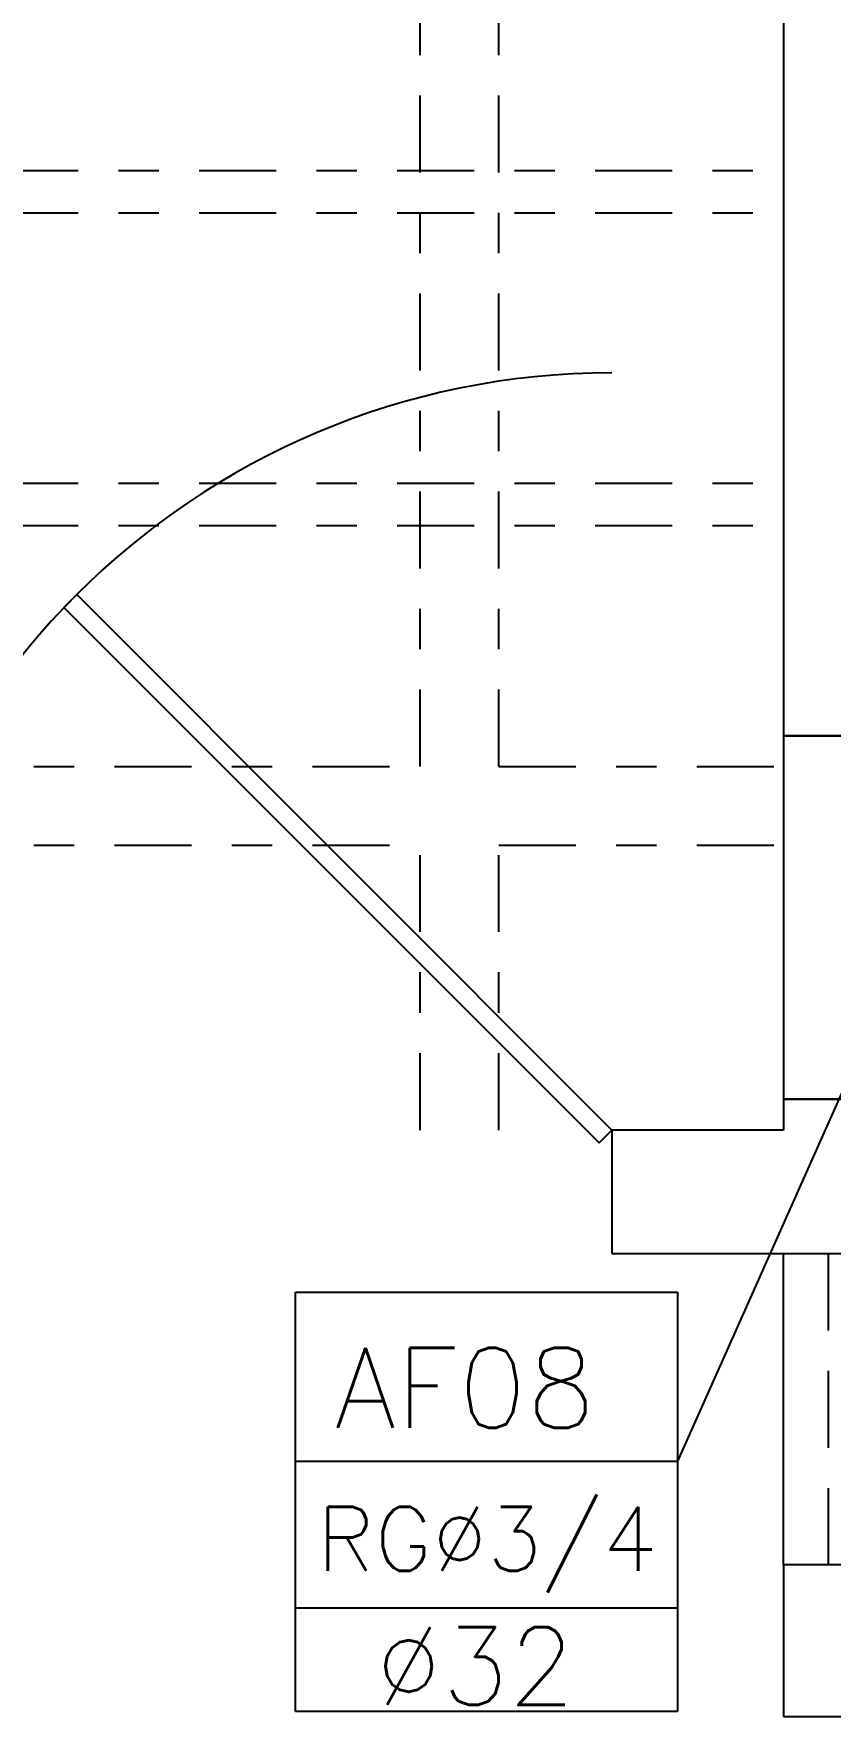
# Model space of a CAD drawing. Header units: millimetres. Extents: x 1573 to 2177, y 1587 to 1932.
# Drawn here: x 1894.147 to 1896.121, y 1907.524 to 1911.691 of the extents above; entities that cross this region are included whole.
import ezdxf
from ezdxf.enums import TextEntityAlignment as Align

# ---------------------------------------------------------------- set-up
doc = ezdxf.new("R2010")
doc.units = ezdxf.units.MM
doc.header["$LTSCALE"] = 0.03
doc.linetypes.add('DASHDOT', pattern=[25.4, 12.7, -6.35, 0, -6.35])
doc.linetypes.add('HIDDEN', pattern=[9.525, 6.35, -3.175])
for name, color, linetype in [('-HIDRO', 8, 'Continuous'), ('Prumadas_L', 1, 'Continuous'), ('Prumadas_Q', 3, 'Continuous'), ('Prumadas_T', 2, 'Continuous')]:
    doc.layers.add(name, color=color, linetype=linetype)
doc.styles.add('ROMANS', font='romans.shx', dxfattribs={"height": 0.1})

msp = doc.modelspace()

# ---------------------------------------------------------------- linework, layer by layer
at = {"layer": '-HIDRO', "linetype": 'DASHDOT', "ltscale": 0.5}
for p, q in [((1895.1049, 1909.8763), (1895.1049, 1922.6203)), ((1895.2999, 1909.8763), (1895.2999, 1922.4253)), ((1891.6144, 1911.3526), (1896.0049, 1911.3526)), ((1891.6144, 1911.2476), (1896.0049, 1911.2476)), ((1891.6144, 1910.578), (1896.0049, 1910.578)), ((1891.6144, 1910.473), (1896.0049, 1910.473)), ((1891.4044, 1909.8763), (1895.1049, 1909.8763)), ((1895.2999, 1909.8763), (1896.0049, 1909.8763)), ((1891.4044, 1909.6813), (1895.1049, 1909.6813)), ((1895.1049, 1908.9763), (1895.1049, 1909.6813)), ((1895.2999, 1908.9763), (1895.2999, 1909.6813)), ((1895.2999, 1909.6813), (1896.0049, 1909.6813))]:
    msp.add_line(p, q, dxfattribs=at)
at = {"layer": '-HIDRO'}
for p, q in [((1896.0049, 1911.7273), (1896.0049, 1909.9528)), ((1894.2538, 1910.3021), (1894.222, 1910.2703)), ((1895.5796, 1908.9763), (1894.2538, 1910.3021)), ((1894.222, 1910.2703), (1895.5478, 1908.9445)), ((1896.0049, 1909.9528), (1896.2704, 1909.9528)), ((1896.2704, 1909.9528), (1896.0049, 1909.9528)), ((1896.0049, 1909.9528), (1896.0049, 1909.0528)), ((1896.2704, 1909.0528), (1896.0049, 1909.0528)), ((1896.0049, 1909.0528), (1896.0049, 1908.9763)), ((1896.0049, 1909.0528), (1896.0049, 1909.0528)), ((1896.0049, 1909.0528), (1896.2704, 1909.0528)), ((1895.5478, 1908.9445), (1895.5796, 1908.9763)), ((1895.5796, 1908.9763), (1895.5796, 1908.6703)), ((1896.0049, 1908.9763), (1895.5796, 1908.9763)), ((1895.5796, 1908.6703), (1896.2704, 1908.6703)), ((1896.0049, 1907.8993), (1896.0049, 1908.6703)), ((1897.3954, 1907.8993), (1896.0049, 1907.8993)), ((1896.0049, 1907.8993), (1896.0049, 1907.5243)), ((1896.0049, 1907.5243), (1896.2704, 1907.5243))]:
    msp.add_line(p, q, dxfattribs=at)
at = {"layer": '-HIDRO', "linetype": 'HIDDEN'}
msp.add_line((1896.1151, 1908.6703), (1896.1151, 1907.8993), dxfattribs=at)
at = {"layer": '-HIDRO'}
msp.add_arc((1895.5796, 1908.9763), 1.875, 90, 180, dxfattribs=at)
at = {"layer": 'Prumadas_L'}
for p, q in [((1896.2289, 1909.2489), (1895.7422, 1908.1559)), ((1894.7959, 1908.1559), (1895.7422, 1908.1559)), ((1894.7959, 1907.7929), (1895.7422, 1907.7929))]:
    msp.add_line(p, q, dxfattribs=at)
at = {"layer": 'Prumadas_Q'}
for p, q in [((1894.7959, 1908.5747), (1895.7422, 1908.5747)), ((1894.7959, 1907.536), (1894.7959, 1908.5747)), ((1895.7422, 1908.5747), (1895.7422, 1907.536)), ((1895.7422, 1907.536), (1894.7959, 1907.536))]:
    msp.add_line(p, q, dxfattribs=at)

# ---------------------------------------------------------------- texts
at = {"layer": 'Prumadas_T', "style": 'ROMANS'}
for s, height, p in [('AF08', 0.19845, (1895.2155, 1908.2388)), ('RG%%C3/4', 0.15876, (1895.2704, 1907.8843)), ('%%C32', 0.1921, (1895.2409, 1907.5528))]:
    msp.add_text(s, height=height, rotation=0, dxfattribs=at).set_placement(p, align=Align.CENTER)

doc.saveas('drawing.dxf')
